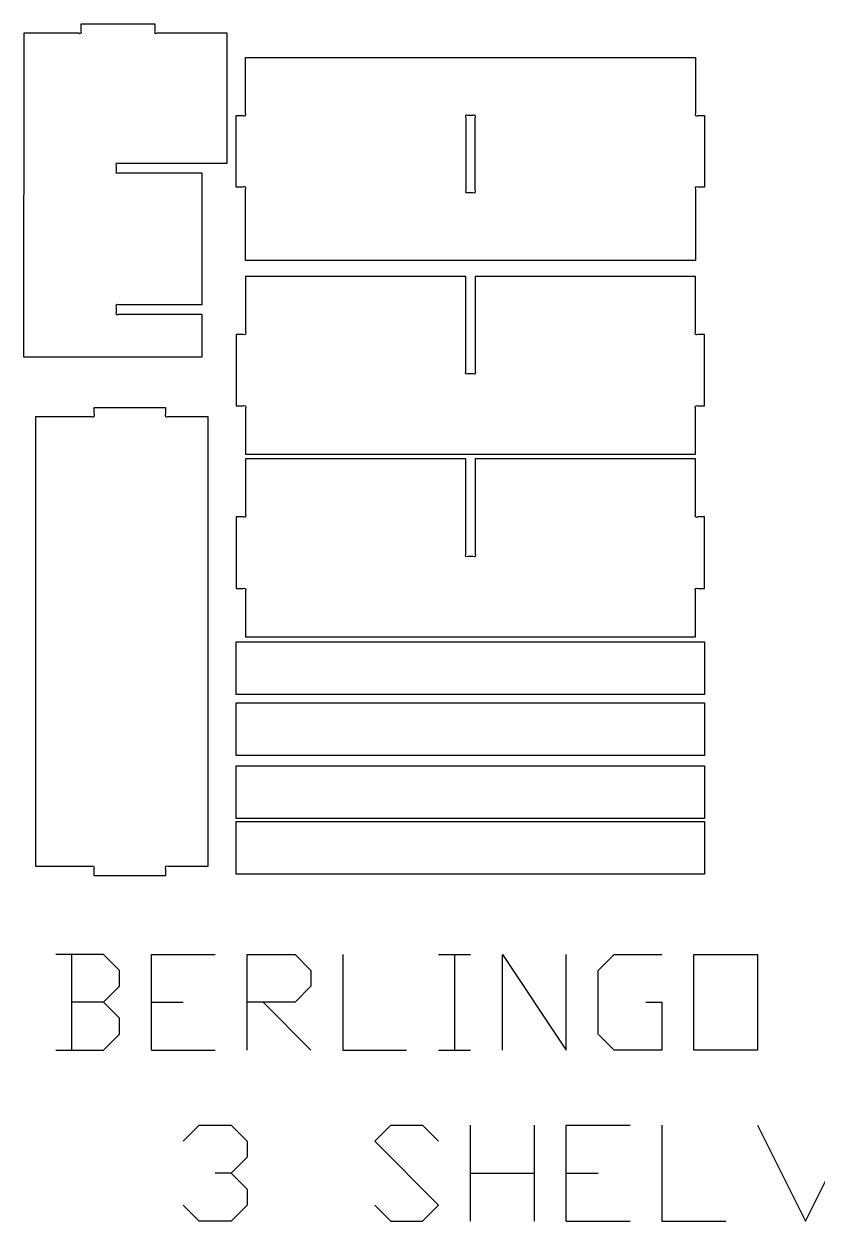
# Model space of a CAD drawing. Extents: x -1431 to 3738, y -1387 to 2467.
# Drawn here: x -1203 to -151, y 586 to 2174 of the extents above; entities that cross this region are included whole.
import ezdxf

# ---------------------------------------------------------------- set-up
doc = ezdxf.new("R2010")
doc.units = 0
doc.layers.add('DEFAULT_LAYER', color=1, linetype='CONTINUOUS')

msp = doc.modelspace()

# ---------------------------------------------------------------- linework, layer by layer
at = {"layer": 'DEFAULT_LAYER'}
for points in [[(-1080.6, 1798.6), (-1080.6, 1792, 1), (-1077.8, 1789.2), (-966.8, 1789.2), (-966.8, 1732.1), (-1203, 1732.1), (-1202.7, 2162.4), (-1130.1, 2162.4, 1), (-1127.2, 2165.3), (-1127.2, 2174.4), (-1029.2, 2174.4), (-1029.2, 2165.3, 1), (-1026.4, 2162.4), (-933.8, 2162.4), (-933.8, 1989.4), (-966.8, 1989.4), (-966.8, 1989.1), (-1077.8, 1989.1, 1), (-1080.6, 1986.3), (-1080.6, 1979.7, 1), (-1077.8, 1976.8), (-966.8, 1976.8), (-966.8, 1801.5), (-1077.8, 1801.5, 1)], [(-311.8, 2129.8), (-311.8, 2055.6, 1), (-309, 2052.8), (-299.8, 2052.8), (-299.8, 1957.8), (-309, 1957.8, 1), (-311.8, 1954.9), (-311.8, 1860.5), (-909.2, 1860.5), (-909.2, 1955, 1), (-912, 1957.8), (-921.2, 1957.8), (-921.2, 2052.8), (-912, 2052.8, 1), (-909.2, 2055.6), (-909.2, 2129.8)], [(-613.8, 1950.9), (-607.2, 1950.9, 1), (-604.3, 1953.7), (-604.3, 2049.9, 1), (-607.2, 2052.8), (-613.8, 2052.8, 1), (-616.6, 2049.9), (-616.6, 1953.7, 1)], [(-714.1, 1839.5), (-909.2, 1839.5), (-909.2, 1765.3, -1), (-912, 1762.5), (-921.2, 1762.5), (-921.2, 1667.5), (-912, 1667.5, -1), (-909.2, 1664.7), (-909.2, 1603.4), (-311.8, 1603.4), (-311.8, 1664.6, -1), (-309, 1667.5), (-299.8, 1667.5), (-299.8, 1762.5), (-309, 1762.5, -1), (-311.8, 1765.3), (-311.8, 1839.5), (-604.3, 1839.5), (-604.3, 1713, -1), (-607.2, 1710.2), (-613.8, 1710.2, -1), (-616.6, 1713), (-616.6, 1839.5)], [(-1187.1, 1653.7), (-1112.8, 1653.7, 1), (-1110, 1656.5), (-1110, 1665.7), (-1015, 1665.7), (-1015, 1656.5, 1), (-1012.2, 1653.7), (-959.1, 1653.7), (-959.1, 1056.3), (-1012.2, 1056.3, 1), (-1015.1, 1053.4), (-1015, 1044.3), (-1110, 1044.3), (-1110, 1053.4, 1), (-1112.8, 1056.3), (-1187.1, 1056.3)], [(-714.1, 1597.3), (-909.2, 1597.3), (-909.2, 1523.1, -1), (-912, 1520.3), (-921.2, 1520.3), (-921.2, 1425.3), (-912, 1425.3, -1), (-909.2, 1422.5), (-909.2, 1361.2), (-311.8, 1361.2), (-311.8, 1422.5, -1), (-309, 1425.3), (-299.8, 1425.3), (-299.8, 1520.3), (-309, 1520.3, -1), (-311.8, 1523.1), (-311.8, 1597.3), (-604.3, 1597.3), (-604.3, 1470.8, -1), (-607.2, 1468), (-613.8, 1468, -1), (-616.6, 1470.8), (-616.6, 1597.3)]]:
    msp.add_lwpolyline(points, format="xyb", close=True, dxfattribs=at)
for points in [[(-299.8, 1284.6), (-921.2, 1284.6), (-921.2, 1354.6), (-299.8, 1354.6)], [(-299.8, 1203.6), (-921.2, 1203.6), (-921.2, 1273.6), (-299.8, 1273.6)], [(-299.8, 1120.1), (-921.2, 1120.1), (-921.2, 1190.1), (-299.8, 1190.1)], [(-299.8, 1046.1), (-921.2, 1046.1), (-921.2, 1116.1), (-299.8, 1116.1)], [(-314.2, 812.8), (-314.2, 939.8), (-229.5, 939.8), (-229.5, 812.8)]]:
    msp.add_lwpolyline(points, close=True, dxfattribs=at)
for points in [[(-1097.3, 876.3), (-1076.2, 897.5), (-1076.2, 918.7), (-1097.3, 939.8), (-1160.8, 939.8)], [(-1139.7, 939.8), (-1139.7, 812.8)], [(-1033.8, 812.8), (-1033.8, 939.8), (-949.2, 939.8)], [(-906.8, 812.8), (-906.8, 939.8), (-843.3, 939.8), (-822.2, 918.7), (-822.2, 897.5), (-843.3, 876.3), (-906.8, 876.3)], [(-779.8, 939.8), (-779.8, 812.8), (-695.2, 812.8)], [(-652.8, 939.8), (-610.5, 939.8)], [(-631.7, 939.8), (-631.7, 812.8)], [(-568.2, 812.8), (-568.2, 939.8), (-483.5, 812.8), (-483.5, 939.8)], [(-377.7, 876.3), (-356.5, 876.3), (-356.5, 812.8), (-420, 812.8), (-441.2, 834), (-441.2, 918.7), (-420, 939.8), (-356.5, 939.8)], [(-1160.8, 812.8), (-1097.3, 812.8), (-1076.2, 834), (-1076.2, 855.2), (-1097.3, 876.3), (-1139.7, 876.3)], [(-1033.8, 876.3), (-991.5, 876.3)], [(-885.7, 876.3), (-822.2, 812.8)], [(-1033.8, 812.8), (-949.2, 812.8)], [(-652.8, 812.8), (-610.5, 812.8)], [(-991.5, 691.9), (-970.3, 713.1), (-928, 713.1), (-906.8, 691.9), (-906.8, 670.7), (-928, 649.6), (-949.2, 649.6)], [(-737.5, 607.2), (-716.3, 586.1), (-674, 586.1), (-652.8, 607.2), (-737.5, 691.9), (-716.3, 713.1), (-674, 713.1), (-652.8, 691.9)], [(-610.5, 586.1), (-610.5, 713.1)], [(-525.8, 713.1), (-525.8, 586.1)], [(-483.5, 586.1), (-483.5, 713.1), (-398.8, 713.1)], [(-356.5, 713.1), (-356.5, 586.1), (-271.8, 586.1)], [(-229.5, 713.1), (-166, 586.1), (-102.5, 713.1)], [(-928, 649.6), (-906.8, 628.4), (-906.8, 607.2), (-928, 586.1), (-970.3, 586.1), (-991.5, 607.2)], [(-610.5, 649.6), (-525.8, 649.6)], [(-483.5, 649.6), (-441.2, 649.6)], [(-483.5, 586.1), (-398.8, 586.1)]]:
    msp.add_lwpolyline(points, dxfattribs=at)

doc.saveas('drawing.dxf')
